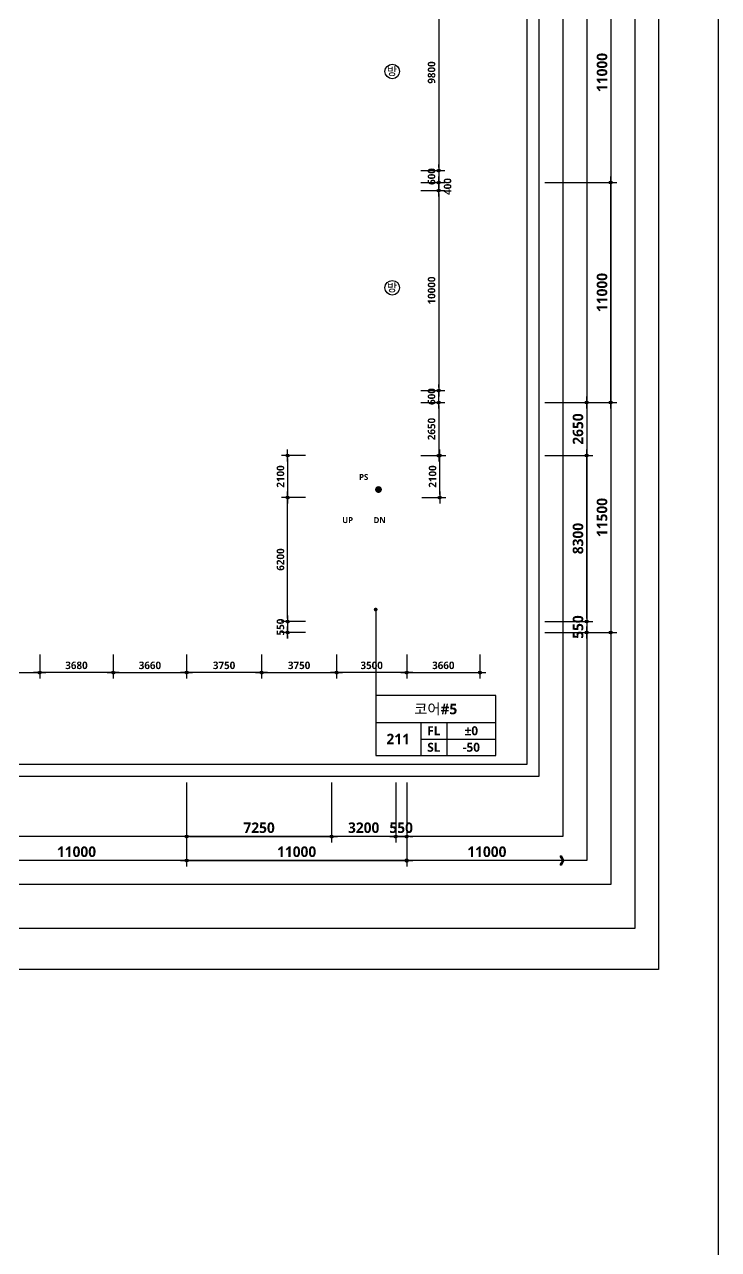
# Model space of a CAD drawing. Header units: millimetres. Extents: x -63924 to 190228206, y 0 to 456875599.
# Drawn here: x 54423 to 89100, y 380504 to 441750 of the extents above; entities that cross this region are included whole.
import ezdxf
from ezdxf.enums import TextEntityAlignment as Align

# ---------------------------------------------------------------- set-up
doc = ezdxf.new("R2010")
doc.units = ezdxf.units.MM
doc.header["$LTSCALE"] = 150
doc.header["$MEASUREMENT"] = 0
doc.header["$PDSIZE"] = -10
doc.layers.get('0').update_dxf_attribs({"linetype": 'CONTINUOUS'})
doc.layers.get('Defpoints').update_dxf_attribs({"color": 153, "linetype": 'CONTINUOUS'})
for name, color, linetype in [('A-ANNO-DIM', 4, 'CONTINUOUS'), ('A-ANNO-GRA1', 7, 'CONTINUOUS'), ('A-ANNO-SYMB', 7, 'CONTINUOUS'), ('A-ANNO-TEXT1', 7, 'CONTINUOUS'), ('A-ANNO-TEXT2', 3, 'CONTINUOUS'), ('A-ANNO-TITL', 7, 'CONTINUOUS'), ('A-FLOR-MARK-ARCH', 1, 'CONTINUOUS'), ('A-ST-AXIS-DIM', 7, 'CONTINUOUS')]:
    doc.layers.add(name, color=color, linetype=linetype)
for name, color, linetype, plot in [('Defpoint', 161, 'CONTINUOUS', False), ('G(그리드1)', 185, 'CONTINUOUS', False), ('G(그리드2)', 235, 'CONTINUOUS', False)]:
    doc.layers.add(name, color=color, linetype=linetype, plot=plot)
doc.styles.add('2020음성 1차', font='')
doc.styles.add('SH_나눔', font='')
doc.styles.add('SH_대대리576', font='')
doc.styles.add('SH_진천_나눔', font='')
doc.styles.get('2020음성 1차').set_extended_font_data('NanumGothic', bold=True)
doc.styles.get('SH_나눔').set_extended_font_data('NanumGothic', bold=True)
doc.styles.get('SH_대대리576').set_extended_font_data('NanumGothic', bold=True)
doc.styles.get('SH_진천_나눔').set_extended_font_data('NanumGothic', bold=True)
doc.dimstyles.new('SHP 300', dxfattribs={"dimscale": 150, "dimtxt": 3.5, "dimasz": 1, "dimexe": 2, "dimexo": 2, "dimgap": 1, "dimtad": 1, "dimdec": 0, "dimzin": 0, "dimdsep": 46, "dimtxsty": 'SH_대대리576', "dimblk": 'DIMDOT', "dimcen": 0.09, "dimclrt": 3, "dimadec": 0, "dimazin": 1, "dimtfac": 1, "dimtdec": 0, "dimtix": 1, "dimtmove": 2, "dimatfit": 0, "dimldrblk": 'DIMDOT', "dimfxl": 1, "dimtolj": 1, "dimtzin": 0, "dimarcsym": 0})
doc.dimstyles.new('SHP300내부', dxfattribs={"dimscale": 150, "dimtxt": 2.5, "dimasz": 1, "dimexe": 2, "dimexo": 2, "dimgap": 1, "dimtad": 1, "dimdec": 0, "dimzin": 0, "dimdsep": 46, "dimtxsty": 'SH_대대리576', "dimblk": 'DIMDOT', "dimcen": 0.09, "dimclrd": 256, "dimclre": 256, "dimclrt": 3, "dimadec": 0, "dimazin": 1, "dimtfac": 1, "dimtdec": 0, "dimtix": 1, "dimtmove": 2, "dimatfit": 0, "dimldrblk": 'DIMDOT', "dimfxl": 1, "dimtolj": 1, "dimtzin": 0, "dimlwd": -1, "dimlwe": -1, "dimarcsym": 0})

# ---------------------------------------------------------------- blocks, each defined once
blk = doc.blocks.new('DIMDOT')
at = {"color": 0}
blk.add_line((-2, 0), (2, 0), dxfattribs=at)
for radius in [0.5, 0.25]:
    blk.add_circle((0, 0), radius, dxfattribs=at)
blk = doc.blocks.new('*D1053')
at = {"layer": 'A-ANNO-DIM', "transparency": 16777216}
for p, q in [((51520, 410250), (51520, 409050)), ((55180, 410250), (55180, 409050)), ((51670, 409350), (55030, 409350))]:
    blk.add_line(p, q, dxfattribs=at)
at = {"layer": 'Defpoints', "color": 0, "transparency": 16777216}
for p in [(51520, 410550), (55180, 410550), (55180, 409350)]:
    blk.add_point(p, dxfattribs=at)
at = {"layer": 'A-ANNO-DIM', "linetype": 'ByBlock', "transparency": 16777216, "xscale": 150, "yscale": 150, "zscale": 150, "rotation": 180}
blk.add_blockref('DIMDOT', (51520, 409350), dxfattribs=at)
at = {"layer": 'A-ANNO-DIM', "linetype": 'ByBlock', "transparency": 16777216, "xscale": 150, "yscale": 150, "zscale": 150}
blk.add_blockref('DIMDOT', (55180, 409350), dxfattribs=at)
at = {"layer": 'A-ANNO-DIM', "color": 3, "transparency": 16777216, "insert": (53350, 409707), "char_height": 375, "attachment_point": 5, "style": 'SH_대대리576'}
blk.add_mtext('\\A1;3660', dxfattribs=at)
blk = doc.blocks.new('*D1054')
at = {"layer": 'A-ANNO-DIM', "transparency": 16777216}
for p, q in [((55180, 410250), (55180, 409050)), ((58860, 410250), (58860, 409050)), ((58710, 409350), (55330, 409350))]:
    blk.add_line(p, q, dxfattribs=at)
at = {"layer": 'Defpoints', "color": 0, "transparency": 16777216}
for p in [(55180, 410550), (58860, 410550), (55180, 409350)]:
    blk.add_point(p, dxfattribs=at)
at = {"layer": 'A-ANNO-DIM', "linetype": 'ByBlock', "transparency": 16777216, "xscale": 150, "yscale": 150, "zscale": 150, "rotation": 180}
blk.add_blockref('DIMDOT', (55180, 409350), dxfattribs=at)
at = {"layer": 'A-ANNO-DIM', "linetype": 'ByBlock', "transparency": 16777216, "xscale": 150, "yscale": 150, "zscale": 150}
blk.add_blockref('DIMDOT', (58860, 409350), dxfattribs=at)
at = {"layer": 'A-ANNO-DIM', "color": 3, "transparency": 16777216, "insert": (57020, 409707), "char_height": 375, "attachment_point": 5, "style": 'SH_대대리576'}
blk.add_mtext('\\A1;3680', dxfattribs=at)
blk = doc.blocks.new('*D1055')
at = {"layer": 'A-ANNO-DIM', "transparency": 16777216}
for p, q in [((58860, 410250), (58860, 409050)), ((62520, 410250), (62520, 409050)), ((59010, 409350), (62370, 409350))]:
    blk.add_line(p, q, dxfattribs=at)
at = {"layer": 'Defpoints', "color": 0, "transparency": 16777216}
for p in [(58860, 410550), (62520, 410550), (62520, 409350)]:
    blk.add_point(p, dxfattribs=at)
at = {"layer": 'A-ANNO-DIM', "linetype": 'ByBlock', "transparency": 16777216, "xscale": 150, "yscale": 150, "zscale": 150, "rotation": 180}
blk.add_blockref('DIMDOT', (58860, 409350), dxfattribs=at)
at = {"layer": 'A-ANNO-DIM', "linetype": 'ByBlock', "transparency": 16777216, "xscale": 150, "yscale": 150, "zscale": 150}
blk.add_blockref('DIMDOT', (62520, 409350), dxfattribs=at)
at = {"layer": 'A-ANNO-DIM', "color": 3, "transparency": 16777216, "insert": (60690, 409707), "char_height": 375, "attachment_point": 5, "style": 'SH_대대리576'}
blk.add_mtext('\\A1;3660', dxfattribs=at)
blk = doc.blocks.new('*D1056')
at = {"layer": 'A-ANNO-DIM', "transparency": 16777216}
for p, q in [((70020, 410250), (70020, 409050)), ((73520, 410250), (73520, 409050)), ((73370, 409350), (70170, 409350))]:
    blk.add_line(p, q, dxfattribs=at)
at = {"layer": 'Defpoints', "color": 0, "transparency": 16777216}
for p in [(70020, 410550), (73520, 410550), (70020, 409350)]:
    blk.add_point(p, dxfattribs=at)
at = {"layer": 'A-ANNO-DIM', "linetype": 'ByBlock', "transparency": 16777216, "xscale": 150, "yscale": 150, "zscale": 150, "rotation": 180}
blk.add_blockref('DIMDOT', (70020, 409350), dxfattribs=at)
at = {"layer": 'A-ANNO-DIM', "linetype": 'ByBlock', "transparency": 16777216, "xscale": 150, "yscale": 150, "zscale": 150}
blk.add_blockref('DIMDOT', (73520, 409350), dxfattribs=at)
at = {"layer": 'A-ANNO-DIM', "color": 3, "transparency": 16777216, "insert": (71770, 409707), "char_height": 375, "attachment_point": 5, "style": 'SH_대대리576'}
blk.add_mtext('\\A1;3500', dxfattribs=at)
blk = doc.blocks.new('*D1057')
at = {"layer": 'A-ANNO-DIM', "transparency": 16777216}
for p, q in [((66270, 410250), (66270, 409050)), ((70020, 410250), (70020, 409050)), ((66420, 409350), (69870, 409350))]:
    blk.add_line(p, q, dxfattribs=at)
at = {"layer": 'Defpoints', "color": 0, "transparency": 16777216}
for p in [(66270, 410550), (70020, 410550), (70020, 409350)]:
    blk.add_point(p, dxfattribs=at)
at = {"layer": 'A-ANNO-DIM', "linetype": 'ByBlock', "transparency": 16777216, "xscale": 150, "yscale": 150, "zscale": 150, "rotation": 180}
blk.add_blockref('DIMDOT', (66270, 409350), dxfattribs=at)
at = {"layer": 'A-ANNO-DIM', "linetype": 'ByBlock', "transparency": 16777216, "xscale": 150, "yscale": 150, "zscale": 150}
blk.add_blockref('DIMDOT', (70020, 409350), dxfattribs=at)
at = {"layer": 'A-ANNO-DIM', "color": 3, "transparency": 16777216, "insert": (68145, 409707), "char_height": 375, "attachment_point": 5, "style": 'SH_대대리576'}
blk.add_mtext('\\A1;3750', dxfattribs=at)
blk = doc.blocks.new('*D1058')
at = {"layer": 'A-ANNO-DIM', "transparency": 16777216}
for p, q in [((62520, 410250), (62520, 409050)), ((66270, 410250), (66270, 409050)), ((66120, 409350), (62670, 409350))]:
    blk.add_line(p, q, dxfattribs=at)
at = {"layer": 'Defpoints', "color": 0, "transparency": 16777216}
for p in [(62520, 410550), (66270, 410550), (62520, 409350)]:
    blk.add_point(p, dxfattribs=at)
at = {"layer": 'A-ANNO-DIM', "linetype": 'ByBlock', "transparency": 16777216, "xscale": 150, "yscale": 150, "zscale": 150, "rotation": 180}
blk.add_blockref('DIMDOT', (62520, 409350), dxfattribs=at)
at = {"layer": 'A-ANNO-DIM', "linetype": 'ByBlock', "transparency": 16777216, "xscale": 150, "yscale": 150, "zscale": 150}
blk.add_blockref('DIMDOT', (66270, 409350), dxfattribs=at)
at = {"layer": 'A-ANNO-DIM', "color": 3, "transparency": 16777216, "insert": (64395, 409707), "char_height": 375, "attachment_point": 5, "style": 'SH_대대리576'}
blk.add_mtext('\\A1;3750', dxfattribs=at)
blk = doc.blocks.new('*D1059')
at = {"layer": 'A-ANNO-DIM', "transparency": 16777216}
for p, q in [((73520, 410250), (73520, 409050)), ((77180, 410250), (77180, 409050)), ((73670, 409350), (77030, 409350))]:
    blk.add_line(p, q, dxfattribs=at)
at = {"layer": 'Defpoints', "color": 0, "transparency": 16777216}
for p in [(73520, 410550), (77180, 410550), (77180, 409350)]:
    blk.add_point(p, dxfattribs=at)
at = {"layer": 'A-ANNO-DIM', "linetype": 'ByBlock', "transparency": 16777216, "xscale": 150, "yscale": 150, "zscale": 150, "rotation": 180}
blk.add_blockref('DIMDOT', (73520, 409350), dxfattribs=at)
at = {"layer": 'A-ANNO-DIM', "linetype": 'ByBlock', "transparency": 16777216, "xscale": 150, "yscale": 150, "zscale": 150}
blk.add_blockref('DIMDOT', (77180, 409350), dxfattribs=at)
at = {"layer": 'A-ANNO-DIM', "color": 3, "transparency": 16777216, "insert": (75350, 409707), "char_height": 375, "attachment_point": 5, "style": 'SH_대대리576'}
blk.add_mtext('\\A1;3660', dxfattribs=at)
blk = doc.blocks.new('*D1060')
at = {"layer": 'A-ST-AXIS-DIM', "color": 0, "lineweight": -2, "transparency": 16777216}
for p, q in [((80420, 422850), (84020, 422850)), ((83720, 422700), (83720, 411500)), ((80420, 411350), (84020, 411350))]:
    blk.add_line(p, q, dxfattribs=at)
at = {"layer": 'Defpoints', "color": 0, "transparency": 16777216}
for p in [(80120, 422850), (80120, 411350), (83720, 411350)]:
    blk.add_point(p, dxfattribs=at)
at = {"layer": 'A-ST-AXIS-DIM', "color": 0, "linetype": 'ByBlock', "lineweight": -2, "transparency": 16777216, "xscale": 150, "yscale": 150, "zscale": 150}
for p, rotation in [((83720, 422850), 90), ((83720, 411350), 270)]:
    blk.add_blockref('DIMDOT', p, dxfattribs=dict(at, rotation=rotation))
at = {"layer": 'A-ST-AXIS-DIM', "color": 3, "transparency": 16777216, "insert": (83281, 417100), "char_height": 525, "attachment_point": 5, "rotation": 90, "style": 'SH_대대리576'}
blk.add_mtext('\\A1;11500', dxfattribs=at)
blk = doc.blocks.new('*D1061')
at = {"layer": 'A-ST-AXIS-DIM', "color": 0, "lineweight": -2, "transparency": 16777216}
for p, q in [((80420, 433850), (84020, 433850)), ((83720, 423000), (83720, 433700)), ((80420, 422850), (84020, 422850))]:
    blk.add_line(p, q, dxfattribs=at)
at = {"layer": 'Defpoints', "color": 0, "transparency": 16777216}
for p in [(80120, 433850), (83720, 433850), (80120, 422850)]:
    blk.add_point(p, dxfattribs=at)
at = {"layer": 'A-ST-AXIS-DIM', "color": 0, "linetype": 'ByBlock', "lineweight": -2, "transparency": 16777216, "xscale": 150, "yscale": 150, "zscale": 150}
for p, rotation in [((83720, 433850), 90), ((83720, 422850), 270)]:
    blk.add_blockref('DIMDOT', p, dxfattribs=dict(at, rotation=rotation))
at = {"layer": 'A-ST-AXIS-DIM', "color": 3, "transparency": 16777216, "insert": (83282, 428350), "char_height": 525, "attachment_point": 5, "rotation": 90, "style": 'SH_대대리576'}
blk.add_mtext('\\A1;11000', dxfattribs=at)
blk = doc.blocks.new('*D1062')
at = {"layer": 'A-ST-AXIS-DIM', "color": 0, "lineweight": -2, "transparency": 16777216}
for p, q in [((80420, 444850), (84020, 444850)), ((83720, 444700), (83720, 434000)), ((80420, 433850), (84020, 433850))]:
    blk.add_line(p, q, dxfattribs=at)
at = {"layer": 'Defpoints', "color": 0, "transparency": 16777216}
for p in [(80120, 444850), (80120, 433850), (83720, 433850)]:
    blk.add_point(p, dxfattribs=at)
at = {"layer": 'A-ST-AXIS-DIM', "color": 0, "linetype": 'ByBlock', "lineweight": -2, "transparency": 16777216, "xscale": 150, "yscale": 150, "zscale": 150}
for p, rotation in [((83720, 444850), 90), ((83720, 433850), 270)]:
    blk.add_blockref('DIMDOT', p, dxfattribs=dict(at, rotation=rotation))
at = {"layer": 'A-ST-AXIS-DIM', "color": 3, "transparency": 16777216, "insert": (83282, 439350), "char_height": 525, "attachment_point": 5, "rotation": 90, "style": 'SH_대대리576'}
blk.add_mtext('\\A1;11000', dxfattribs=at)
blk = doc.blocks.new('*D1065')
at = {"layer": 'A-ST-AXIS-DIM', "color": 0, "lineweight": -2, "transparency": 16777216}
for p, q in [((82520, 412050), (82520, 412200)), ((80420, 411900), (82820, 411900)), ((82520, 411900), (82520, 411350)), ((80420, 411350), (82820, 411350)), ((82520, 411200), (82520, 411050))]:
    blk.add_line(p, q, dxfattribs=at)
at = {"layer": 'Defpoints', "color": 0, "transparency": 16777216}
for p in [(80120, 411900), (80120, 411350), (82520, 411350)]:
    blk.add_point(p, dxfattribs=at)
at = {"layer": 'A-ST-AXIS-DIM', "color": 0, "linetype": 'ByBlock', "lineweight": -2, "transparency": 16777216, "xscale": 150, "yscale": 150, "zscale": 150}
for p, rotation in [((82520, 411900), 270), ((82520, 411350), 90)]:
    blk.add_blockref('DIMDOT', p, dxfattribs=dict(at, rotation=rotation))
at = {"layer": 'A-ST-AXIS-DIM', "color": 3, "transparency": 16777216, "insert": (82081, 411625), "char_height": 525, "attachment_point": 5, "rotation": 90, "style": 'SH_대대리576'}
blk.add_mtext('\\A1;550', dxfattribs=at)
blk = doc.blocks.new('*D1066')
at = {"layer": 'A-ST-AXIS-DIM', "color": 0, "lineweight": -2, "transparency": 16777216}
for p, q in [((80420, 420200), (82820, 420200)), ((82520, 412050), (82520, 420050)), ((80420, 411900), (82820, 411900))]:
    blk.add_line(p, q, dxfattribs=at)
at = {"layer": 'Defpoints', "color": 0, "transparency": 16777216}
for p in [(80120, 420200), (82520, 420200), (80120, 411900)]:
    blk.add_point(p, dxfattribs=at)
at = {"layer": 'A-ST-AXIS-DIM', "color": 0, "linetype": 'ByBlock', "lineweight": -2, "transparency": 16777216, "xscale": 150, "yscale": 150, "zscale": 150}
for p, rotation in [((82520, 420200), 90), ((82520, 411900), 270)]:
    blk.add_blockref('DIMDOT', p, dxfattribs=dict(at, rotation=rotation))
at = {"layer": 'A-ST-AXIS-DIM', "color": 3, "transparency": 16777216, "insert": (82080, 416050), "char_height": 525, "attachment_point": 5, "rotation": 90, "style": 'SH_대대리576'}
blk.add_mtext('\\A1;8300', dxfattribs=at)
blk = doc.blocks.new('*D1067')
at = {"layer": 'A-ST-AXIS-DIM', "color": 0, "lineweight": -2, "transparency": 16777216}
for p, q in [((80420, 422850), (82820, 422850)), ((82520, 422700), (82520, 420350)), ((80420, 420200), (82820, 420200))]:
    blk.add_line(p, q, dxfattribs=at)
at = {"layer": 'Defpoints', "color": 0, "transparency": 16777216}
for p in [(80120, 422850), (80120, 420200), (82520, 420200)]:
    blk.add_point(p, dxfattribs=at)
at = {"layer": 'A-ST-AXIS-DIM', "color": 0, "linetype": 'ByBlock', "lineweight": -2, "transparency": 16777216, "xscale": 150, "yscale": 150, "zscale": 150}
for p, rotation in [((82520, 422850), 90), ((82520, 420200), 270)]:
    blk.add_blockref('DIMDOT', p, dxfattribs=dict(at, rotation=rotation))
at = {"layer": 'A-ST-AXIS-DIM', "color": 3, "transparency": 16777216, "insert": (82080, 421525), "char_height": 525, "attachment_point": 5, "rotation": 90, "style": 'SH_대대리576'}
blk.add_mtext('\\A1;2650', dxfattribs=at)
blk = doc.blocks.new('*D1083')
at = {"layer": 'A-ST-AXIS-DIM', "color": 0, "lineweight": -2, "transparency": 16777216}
for p, q in [((51520, 403850), (51520, 399650)), ((62520, 403850), (62520, 399650)), ((62370, 399950), (51670, 399950))]:
    blk.add_line(p, q, dxfattribs=at)
at = {"layer": 'Defpoints', "color": 0, "transparency": 16777216}
for p in [(51520, 404150), (62520, 404150), (51520, 399950)]:
    blk.add_point(p, dxfattribs=at)
at = {"layer": 'A-ST-AXIS-DIM', "color": 0, "linetype": 'ByBlock', "lineweight": -2, "transparency": 16777216, "xscale": 150, "yscale": 150, "zscale": 150, "rotation": 180}
blk.add_blockref('DIMDOT', (51520, 399950), dxfattribs=at)
at = {"layer": 'A-ST-AXIS-DIM', "color": 0, "linetype": 'ByBlock', "lineweight": -2, "transparency": 16777216, "xscale": 150, "yscale": 150, "zscale": 150}
blk.add_blockref('DIMDOT', (62520, 399950), dxfattribs=at)
at = {"layer": 'A-ST-AXIS-DIM', "color": 3, "transparency": 16777216, "insert": (57020, 400388), "char_height": 525, "attachment_point": 5, "style": 'SH_대대리576'}
blk.add_mtext('\\A1;11000', dxfattribs=at)
blk = doc.blocks.new('*D1084')
at = {"layer": 'A-ST-AXIS-DIM', "color": 0, "lineweight": -2, "transparency": 16777216}
for p, q in [((62520, 403850), (62520, 399650)), ((73520, 403850), (73520, 399650)), ((62670, 399950), (73370, 399950))]:
    blk.add_line(p, q, dxfattribs=at)
at = {"layer": 'Defpoints', "color": 0, "transparency": 16777216}
for p in [(62520, 404150), (73520, 404150), (73520, 399950)]:
    blk.add_point(p, dxfattribs=at)
at = {"layer": 'A-ST-AXIS-DIM', "color": 0, "linetype": 'ByBlock', "lineweight": -2, "transparency": 16777216, "xscale": 150, "yscale": 150, "zscale": 150, "rotation": 180}
blk.add_blockref('DIMDOT', (62520, 399950), dxfattribs=at)
at = {"layer": 'A-ST-AXIS-DIM', "color": 0, "linetype": 'ByBlock', "lineweight": -2, "transparency": 16777216, "xscale": 150, "yscale": 150, "zscale": 150}
blk.add_blockref('DIMDOT', (73520, 399950), dxfattribs=at)
at = {"layer": 'A-ST-AXIS-DIM', "color": 3, "transparency": 16777216, "insert": (68020, 400388), "char_height": 525, "attachment_point": 5, "style": 'SH_대대리576'}
blk.add_mtext('\\A1;11000', dxfattribs=at)
blk = doc.blocks.new('*D1086')
at = {"layer": 'A-ST-AXIS-DIM', "color": 0, "lineweight": -2, "transparency": 16777216}
for p, q in [((72970, 403850), (72970, 400850)), ((73520, 403850), (73520, 400850)), ((72820, 401150), (72670, 401150)), ((72970, 401150), (73520, 401150)), ((73670, 401150), (73820, 401150))]:
    blk.add_line(p, q, dxfattribs=at)
at = {"layer": 'Defpoints', "color": 0, "transparency": 16777216}
for p in [(72970, 404150), (73520, 404150), (73520, 401150)]:
    blk.add_point(p, dxfattribs=at)
at = {"layer": 'A-ST-AXIS-DIM', "color": 0, "linetype": 'ByBlock', "lineweight": -2, "transparency": 16777216, "xscale": 150, "yscale": 150, "zscale": 150}
blk.add_blockref('DIMDOT', (72970, 401150), dxfattribs=at)
at = {"layer": 'A-ST-AXIS-DIM', "color": 0, "linetype": 'ByBlock', "lineweight": -2, "transparency": 16777216, "xscale": 150, "yscale": 150, "zscale": 150, "rotation": 180}
blk.add_blockref('DIMDOT', (73520, 401150), dxfattribs=at)
at = {"layer": 'A-ST-AXIS-DIM', "color": 3, "transparency": 16777216, "insert": (73245, 401589), "char_height": 525, "attachment_point": 5, "style": 'SH_대대리576'}
blk.add_mtext('\\A1;550', dxfattribs=at)
blk = doc.blocks.new('*D1087')
at = {"layer": 'A-ST-AXIS-DIM', "color": 0, "lineweight": -2, "transparency": 16777216}
for p, q in [((69770, 403850), (69770, 400850)), ((72970, 403850), (72970, 400850)), ((72820, 401150), (69920, 401150))]:
    blk.add_line(p, q, dxfattribs=at)
at = {"layer": 'Defpoints', "color": 0, "transparency": 16777216}
for p in [(69770, 404150), (72970, 404150), (69770, 401150)]:
    blk.add_point(p, dxfattribs=at)
at = {"layer": 'A-ST-AXIS-DIM', "color": 0, "linetype": 'ByBlock', "lineweight": -2, "transparency": 16777216, "xscale": 150, "yscale": 150, "zscale": 150, "rotation": 180}
blk.add_blockref('DIMDOT', (69770, 401150), dxfattribs=at)
at = {"layer": 'A-ST-AXIS-DIM', "color": 0, "linetype": 'ByBlock', "lineweight": -2, "transparency": 16777216, "xscale": 150, "yscale": 150, "zscale": 150}
blk.add_blockref('DIMDOT', (72970, 401150), dxfattribs=at)
at = {"layer": 'A-ST-AXIS-DIM', "color": 3, "transparency": 16777216, "insert": (71370, 401590), "char_height": 525, "attachment_point": 5, "style": 'SH_대대리576'}
blk.add_mtext('\\A1;3200', dxfattribs=at)
blk = doc.blocks.new('*D1088')
at = {"layer": 'A-ST-AXIS-DIM', "color": 0, "lineweight": -2, "transparency": 16777216}
for p, q in [((62520, 403850), (62520, 400850)), ((69770, 403850), (69770, 400850)), ((62670, 401150), (69620, 401150))]:
    blk.add_line(p, q, dxfattribs=at)
at = {"layer": 'Defpoints', "color": 0, "transparency": 16777216}
for p in [(62520, 404150), (69770, 404150), (69770, 401150)]:
    blk.add_point(p, dxfattribs=at)
at = {"layer": 'A-ST-AXIS-DIM', "color": 0, "linetype": 'ByBlock', "lineweight": -2, "transparency": 16777216, "xscale": 150, "yscale": 150, "zscale": 150, "rotation": 180}
blk.add_blockref('DIMDOT', (62520, 401150), dxfattribs=at)
at = {"layer": 'A-ST-AXIS-DIM', "color": 0, "linetype": 'ByBlock', "lineweight": -2, "transparency": 16777216, "xscale": 150, "yscale": 150, "zscale": 150}
blk.add_blockref('DIMDOT', (69770, 401150), dxfattribs=at)
at = {"layer": 'A-ST-AXIS-DIM', "color": 3, "transparency": 16777216, "insert": (66145, 401589), "char_height": 525, "attachment_point": 5, "style": 'SH_대대리576'}
blk.add_mtext('\\A1;7250', dxfattribs=at)
blk = doc.blocks.new('*D1144')
at = {"layer": 'A-ANNO-DIM', "transparency": 16777216}
for p, q in [((68470, 420200), (67270, 420200)), ((67570, 420050), (67570, 418250)), ((68470, 418100), (67270, 418100))]:
    blk.add_line(p, q, dxfattribs=at)
at = {"layer": 'Defpoints', "color": 0, "transparency": 16777216}
for p in [(68770, 420200), (67570, 418100), (68770, 418100)]:
    blk.add_point(p, dxfattribs=at)
at = {"layer": 'A-ANNO-DIM', "linetype": 'ByBlock', "transparency": 16777216, "xscale": 150, "yscale": 150, "zscale": 150}
for p, rotation in [((67570, 420200), 90), ((67570, 418100), 270)]:
    blk.add_blockref('DIMDOT', p, dxfattribs=dict(at, rotation=rotation))
at = {"layer": 'A-ANNO-DIM', "color": 3, "transparency": 16777216, "insert": (67214, 419150), "char_height": 375, "attachment_point": 5, "rotation": 90, "style": 'SH_대대리576'}
blk.add_mtext('\\A1;2100', dxfattribs=at)
blk = doc.blocks.new('*D1145')
at = {"layer": 'A-ANNO-DIM', "transparency": 16777216}
for p, q in [((68470, 418100), (67270, 418100)), ((67570, 412050), (67570, 417950)), ((68470, 411900), (67270, 411900))]:
    blk.add_line(p, q, dxfattribs=at)
at = {"layer": 'Defpoints', "color": 0, "transparency": 16777216}
for p in [(67570, 418100), (68770, 418100), (68770, 411900)]:
    blk.add_point(p, dxfattribs=at)
at = {"layer": 'A-ANNO-DIM', "linetype": 'ByBlock', "transparency": 16777216, "xscale": 150, "yscale": 150, "zscale": 150}
for p, rotation in [((67570, 418100), 90), ((67570, 411900), 270)]:
    blk.add_blockref('DIMDOT', p, dxfattribs=dict(at, rotation=rotation))
at = {"layer": 'A-ANNO-DIM', "color": 3, "transparency": 16777216, "insert": (67213, 415000), "char_height": 375, "attachment_point": 5, "rotation": 90, "style": 'SH_대대리576'}
blk.add_mtext('\\A1;6200', dxfattribs=at)
blk = doc.blocks.new('*D1146')
at = {"layer": 'A-ANNO-DIM', "transparency": 16777216}
for p, q in [((67570, 412050), (67570, 412200)), ((68470, 411900), (67270, 411900)), ((67570, 411900), (67570, 411350)), ((68470, 411350), (67270, 411350)), ((67570, 411200), (67570, 411050))]:
    blk.add_line(p, q, dxfattribs=at)
at = {"layer": 'Defpoints', "color": 0, "transparency": 16777216}
for p in [(68770, 411900), (67570, 411350), (68770, 411350)]:
    blk.add_point(p, dxfattribs=at)
at = {"layer": 'A-ANNO-DIM', "linetype": 'ByBlock', "transparency": 16777216, "xscale": 150, "yscale": 150, "zscale": 150}
for p, rotation in [((67570, 411900), 270), ((67570, 411350), 90)]:
    blk.add_blockref('DIMDOT', p, dxfattribs=dict(at, rotation=rotation))
at = {"layer": 'A-ANNO-DIM', "color": 3, "transparency": 16777216, "insert": (67214, 411625), "char_height": 375, "attachment_point": 5, "rotation": 90, "style": 'SH_대대리576'}
blk.add_mtext('\\A1;550', dxfattribs=at)
blk = doc.blocks.new('G$C9D92D8A7')
at = {"layer": 'A-ANNO-GRA1'}
for p, q in [((0, 11), (40, 11)), ((15, 11), (15, 0)), ((23.75, 11), (23.75, 0)), ((15, 5.5), (40, 5.5))]:
    blk.add_line(p, q, dxfattribs=at)
blk.add_lwpolyline([(0, 20), (0, 0), (40, 0), (40, 20)], close=True, dxfattribs=at)
at = {"style": '2020음성 1차'}
for tag, height, p in [('실명', 3.5, (20, 15.5)), ('마감레벨', 3, (31.875, 8.25)), ('실번호', 3.5, (7.5, 5.5)), ('구조레벨', 3, (31.875, 2.75))]:
    blk.add_attdef(tag, text='', height=height, dxfattribs=at).set_placement(p, align=Align.MIDDLE_CENTER)
at = {"layer": 'A-ANNO-TEXT1', "style": 'SH_나눔'}
for s, p in [('FL', (19.375, 8.25)), ('SL', (19.375, 2.75))]:
    blk.add_text(s, height=3, dxfattribs=at).set_placement(p, align=Align.MIDDLE)
blk = doc.blocks.new('*D1949')
at = {"layer": 'A-ANNO-DIM', "transparency": 16777216}
for p, q in [((74270, 420200), (75470, 420200)), ((75170, 418250), (75170, 420050)), ((74270, 418100), (75470, 418100))]:
    blk.add_line(p, q, dxfattribs=at)
at = {"layer": 'Defpoints', "color": 0, "transparency": 16777216}
for p in [(73970, 420200), (75170, 420200), (73970, 418100)]:
    blk.add_point(p, dxfattribs=at)
at = {"layer": 'A-ANNO-DIM', "linetype": 'ByBlock', "transparency": 16777216, "xscale": 150, "yscale": 150, "zscale": 150}
for p, rotation in [((75170, 420200), 90), ((75170, 418100), 270)]:
    blk.add_blockref('DIMDOT', p, dxfattribs=dict(at, rotation=rotation))
at = {"layer": 'A-ANNO-DIM', "color": 3, "transparency": 16777216, "insert": (74814, 419150), "char_height": 375, "attachment_point": 5, "rotation": 90, "style": 'SH_대대리576'}
blk.add_mtext('\\A1;2100', dxfattribs=at)
blk = doc.blocks.new('*D1950')
at = {"layer": 'A-ANNO-DIM', "transparency": 16777216}
for p, q in [((74220, 422850), (75420, 422850)), ((75120, 422700), (75120, 420350)), ((74220, 420200), (75420, 420200))]:
    blk.add_line(p, q, dxfattribs=at)
at = {"layer": 'Defpoints', "color": 0, "transparency": 16777216}
for p in [(73920, 422850), (73920, 420200), (75120, 420200)]:
    blk.add_point(p, dxfattribs=at)
at = {"layer": 'A-ANNO-DIM', "linetype": 'ByBlock', "transparency": 16777216, "xscale": 150, "yscale": 150, "zscale": 150}
for p, rotation in [((75120, 422850), 90), ((75120, 420200), 270)]:
    blk.add_blockref('DIMDOT', p, dxfattribs=dict(at, rotation=rotation))
at = {"layer": 'A-ANNO-DIM', "color": 3, "transparency": 16777216, "insert": (74763, 421525), "char_height": 375, "attachment_point": 5, "rotation": 90, "style": 'SH_대대리576'}
blk.add_mtext('\\A1;2650', dxfattribs=at)
blk = doc.blocks.new('*D1951')
at = {"layer": 'A-ANNO-DIM', "transparency": 16777216}
for p, q in [((74220, 423450), (75420, 423450)), ((75120, 423600), (75120, 423750)), ((75120, 422850), (75120, 423450)), ((74220, 422850), (75420, 422850)), ((75120, 422700), (75120, 422550))]:
    blk.add_line(p, q, dxfattribs=at)
at = {"layer": 'Defpoints', "color": 0, "transparency": 16777216}
for p in [(73920, 423450), (75120, 423450), (73920, 422850)]:
    blk.add_point(p, dxfattribs=at)
at = {"layer": 'A-ANNO-DIM', "linetype": 'ByBlock', "transparency": 16777216, "xscale": 150, "yscale": 150, "zscale": 150}
for p, rotation in [((75120, 423450), 270), ((75120, 422850), 90)]:
    blk.add_blockref('DIMDOT', p, dxfattribs=dict(at, rotation=rotation))
at = {"layer": 'A-ANNO-DIM', "color": 3, "transparency": 16777216, "insert": (74763, 423150), "char_height": 375, "attachment_point": 5, "rotation": 90, "style": 'SH_대대리576'}
blk.add_mtext('\\A1;600', dxfattribs=at)
blk = doc.blocks.new('*D1952')
at = {"layer": 'A-ANNO-DIM', "transparency": 16777216}
for p, q in [((74220, 433450), (75420, 433450)), ((75120, 433300), (75120, 423600)), ((74220, 423450), (75420, 423450))]:
    blk.add_line(p, q, dxfattribs=at)
at = {"layer": 'Defpoints', "color": 0, "transparency": 16777216}
for p in [(73920, 433450), (73920, 423450), (75120, 423450)]:
    blk.add_point(p, dxfattribs=at)
at = {"layer": 'A-ANNO-DIM', "linetype": 'ByBlock', "transparency": 16777216, "xscale": 150, "yscale": 150, "zscale": 150}
for p, rotation in [((75120, 433450), 90), ((75120, 423450), 270)]:
    blk.add_blockref('DIMDOT', p, dxfattribs=dict(at, rotation=rotation))
at = {"layer": 'A-ANNO-DIM', "color": 3, "transparency": 16777216, "insert": (74764, 428450), "char_height": 375, "attachment_point": 5, "rotation": 90, "style": 'SH_대대리576'}
blk.add_mtext('\\A1;10000', dxfattribs=at)
blk = doc.blocks.new('*D1953')
at = {"layer": 'A-ANNO-DIM', "transparency": 16777216}
for p, q in [((74220, 433850), (75420, 433850)), ((75120, 434000), (75120, 434150)), ((75120, 433450), (75120, 433850)), ((74220, 433450), (75420, 433450)), ((75120, 433300), (75120, 433150))]:
    blk.add_line(p, q, dxfattribs=at)
at = {"layer": 'Defpoints', "color": 0, "transparency": 16777216}
for p in [(73920, 433850), (75120, 433850), (73920, 433450)]:
    blk.add_point(p, dxfattribs=at)
at = {"layer": 'A-ANNO-DIM', "linetype": 'ByBlock', "transparency": 16777216, "xscale": 150, "yscale": 150, "zscale": 150}
for p, rotation in [((75120, 433850), 270), ((75120, 433450), 90)]:
    blk.add_blockref('DIMDOT', p, dxfattribs=dict(at, rotation=rotation))
at = {"layer": 'A-ANNO-DIM', "color": 3, "transparency": 16777216, "insert": (75564, 433650), "char_height": 375, "attachment_point": 5, "rotation": 90, "style": 'SH_대대리576'}
blk.add_mtext('\\A1;400', dxfattribs=at)
blk = doc.blocks.new('*D1954')
at = {"layer": 'A-ANNO-DIM', "transparency": 16777216}
for p, q in [((74220, 434450), (75420, 434450)), ((75120, 434600), (75120, 434750)), ((75120, 434450), (75120, 433850)), ((74220, 433850), (75420, 433850)), ((75120, 433700), (75120, 433550))]:
    blk.add_line(p, q, dxfattribs=at)
at = {"layer": 'Defpoints', "color": 0, "transparency": 16777216}
for p in [(73920, 434450), (73920, 433850), (75120, 433850)]:
    blk.add_point(p, dxfattribs=at)
at = {"layer": 'A-ANNO-DIM', "linetype": 'ByBlock', "transparency": 16777216, "xscale": 150, "yscale": 150, "zscale": 150}
for p, rotation in [((75120, 434450), 270), ((75120, 433850), 90)]:
    blk.add_blockref('DIMDOT', p, dxfattribs=dict(at, rotation=rotation))
at = {"layer": 'A-ANNO-DIM', "color": 3, "transparency": 16777216, "insert": (74763, 434150), "char_height": 375, "attachment_point": 5, "rotation": 90, "style": 'SH_대대리576'}
blk.add_mtext('\\A1;600', dxfattribs=at)
blk = doc.blocks.new('*D1955')
at = {"layer": 'A-ANNO-DIM', "transparency": 16777216}
for p, q in [((74220, 444250), (75420, 444250)), ((75120, 444100), (75120, 434600)), ((74220, 434450), (75420, 434450))]:
    blk.add_line(p, q, dxfattribs=at)
at = {"layer": 'Defpoints', "color": 0, "transparency": 16777216}
for p in [(73920, 444250), (73920, 434450), (75120, 434450)]:
    blk.add_point(p, dxfattribs=at)
at = {"layer": 'A-ANNO-DIM', "linetype": 'ByBlock', "transparency": 16777216, "xscale": 150, "yscale": 150, "zscale": 150}
for p, rotation in [((75120, 444250), 90), ((75120, 434450), 270)]:
    blk.add_blockref('DIMDOT', p, dxfattribs=dict(at, rotation=rotation))
at = {"layer": 'A-ANNO-DIM', "color": 3, "transparency": 16777216, "insert": (74763, 439350), "char_height": 375, "attachment_point": 5, "rotation": 90, "style": 'SH_대대리576'}
blk.add_mtext('\\A1;9800', dxfattribs=at)
blk = doc.blocks.new('방화스크린 TEXT100')
at = {"layer": 'A-ANNO-SYMB'}
blk.add_circle((0, 0), 243, dxfattribs=at)
at = {"layer": 'A-ANNO-TITL', "style": '2020음성 1차'}
blk.add_text('방', height=267, dxfattribs=at).set_placement((-7, 7), align=Align.MIDDLE_CENTER)

msp = doc.modelspace()

# ---------------------------------------------------------------- linework, layer by layer
at = {"const_width": 93.8}
msp.add_lwpolyline([(71970, 412546.9, -1), (71970, 412453.1, -1)], format="xyb", close=True, dxfattribs=at)
msp.add_lwpolyline([(71970, 412500), (71970, 408202.2)])
at = {"layer": 'A-FLOR-MARK-ARCH', "const_width": 168.8}
msp.add_lwpolyline([(72025.6, 418500, 1), (72194.4, 418500, 1)], format="xyb", close=True, dxfattribs=at)
at = {"layer": 'A-ST-AXIS-DIM'}
msp.add_line((81380, 399950), (73670, 399950), dxfattribs=at)
at = {"layer": 'A-ST-AXIS-DIM', "linetype": 'Continuous'}
msp.add_lwpolyline([(81236.6, 399705.4), (81187.7, 399734.1), (81314.3, 399950), (81187.6, 400166), (81236.6, 400194.6), (81380, 399950)], close=True, dxfattribs=at)
at = {"layer": 'Defpoint'}
for points in [[(0, 378000), (89100, 378000), (89100, 504000), (0, 504000)], [(3000, 501000), (86100, 501000), (86100, 394500), (3000, 394500)]]:
    msp.add_lwpolyline(points, close=True, dxfattribs=at)
at = {"layer": 'G(그리드1)'}
for points in [[(6120, 497950), (84920, 497950), (84920, 396550), (6120, 396550)], [(7320, 496750), (83720, 496750), (83720, 398750), (7320, 398750)], [(8520, 495550), (82520, 495550), (82520, 399950), (8520, 399950)], [(9720, 494350), (81320, 494350), (81320, 401150), (9720, 401150)], [(10920, 491350), (80120, 491350), (80120, 404150), (10920, 404150)]]:
    msp.add_lwpolyline(points, close=True, dxfattribs=at)
at = {"layer": 'G(그리드2)'}
msp.add_lwpolyline([(11520, 490750), (79520, 490750), (79520, 404750), (11520, 404750)], close=True, dxfattribs=at)

# ---------------------------------------------------------------- block references
at = {"xscale": 1.5, "yscale": 1.5, "zscale": 1.5}
for p in [(72796.7, 439400.7), (72796.7, 428589)]:
    msp.add_blockref('방화스크린 TEXT100', p, dxfattribs=at)
at = {"layer": 'A-ANNO-TEXT1'}
ref = msp.add_blockref('G$C9D92D8A7', (71970, 405202.2), dxfattribs=dict(at, xscale=150, yscale=150, zscale=150))
ref.add_attrib('실명', '코어#5', dxfattribs={"layer": 'A-ANNO-TEXT2', "height": 525, "style": '2020음성 1차'}).set_placement((74970, 407527.2, 206000), align=Align.MIDDLE_CENTER)
ref.add_attrib('실번호', '211', dxfattribs={"layer": 'A-ANNO-TEXT2', "height": 525, "style": '2020음성 1차'}).set_placement((73095, 406027.2, 206000), align=Align.MIDDLE_CENTER)
ref.add_attrib('마감레벨', '%%p0', dxfattribs={"height": 450, "style": '2020음성 1차'}).set_placement((76751.2, 406439.7, 206000), align=Align.MIDDLE_CENTER)
ref.add_attrib('구조레벨', '-50', dxfattribs={"height": 450, "style": '2020음성 1차'}).set_placement((76751.2, 405614.7, 206000), align=Align.MIDDLE_CENTER)
at = {"layer": 'A-ST-AXIS-DIM', "xscale": -150, "yscale": 150, "zscale": 150}
msp.add_blockref('DIMDOT', (73520, 399950), dxfattribs=at)

# ---------------------------------------------------------------- texts
at = {"layer": 'A-ANNO-TEXT1', "style": 'SH_진천_나눔'}
for s, p in [('PS', (71370, 419125)), ('UP', (70570, 416970)), ('DN', (72170, 416970))]:
    msp.add_text(s, height=300, dxfattribs=at).set_placement(p, align=Align.MIDDLE)
at = {"layer": 'A-ST-AXIS-DIM', "color": 3, "insert": (77525, 400387.9), "char_height": 525, "attachment_point": 5, "style": 'SH_대대리576'}
msp.add_mtext('\\A1;11000', dxfattribs=at)

# ---------------------------------------------------------------- dimensions: what is measured, and where the dimension line sits
at = {"layer": 'A-ANNO-DIM'}
for base, p1, p2, angle, picture, middle in [((75120, 434450), (73920, 444250), (73920, 434450), 90, '*D1955', (74763.1, 439350)), ((75120, 433850), (73920, 434450), (73920, 433850), 90, '*D1954', (74763.1, 434150)), ((75120, 423450), (73920, 433450), (73920, 423450), 90, '*D1952', (74764.4, 428450)), ((75120, 423450), (73920, 422850), (73920, 423450), 270, '*D1951', (74763.1, 423150)), ((75120, 420200), (73920, 422850), (73920, 420200), 90, '*D1950', (74763.1, 421525)), ((67570, 418100), (68770, 420200), (68770, 418100), 90, '*D1144', (67213.9, 419150)), ((75170, 420200), (73970, 418100), (73970, 420200), 270, '*D1949', (74813.9, 419150)), ((67570, 418100), (68770, 411900), (68770, 418100), 270, '*D1145', (67213.1, 415000)), ((67570, 411350), (68770, 411900), (68770, 411350), 90, '*D1146', (67213.9, 411625))]:
    dim = msp.add_linear_dim(base=base, p1=p1, p2=p2, angle=angle, dimstyle='SHP300내부', dxfattribs=at)
    dim.commit()
    dim.dimension.update_dxf_attribs({"geometry": picture, "text_midpoint": middle})
dim = msp.add_linear_dim(base=(75120, 433850), p1=(73920, 433450), p2=(73920, 433850), angle=270, dimstyle='SHP300내부', dxfattribs=at)
dim.commit()
dim.dimension.update_dxf_attribs({"geometry": '*D1953', "text_midpoint": (75564.4, 433650), "dimtype": 160})
for base, p1, p2, picture, middle in [((55180, 409350), (51520, 410550), (55180, 410550), '*D1053', (53350, 409706.9)), ((62520, 409350), (58860, 410550), (62520, 410550), '*D1055', (60690, 409706.9)), ((70020, 409350), (66270, 410550), (70020, 410550), '*D1057', (68145, 409706.9)), ((77180, 409350), (73520, 410550), (77180, 410550), '*D1059', (75350, 409706.9))]:
    dim = msp.add_linear_dim(base=base, p1=p1, p2=p2, dimstyle='SHP300내부', override={"dimtxsty": 'SH_대대리576', "dimldrblk": 'DIMDOT'}, dxfattribs=at)
    dim.commit()
    dim.dimension.update_dxf_attribs({"geometry": picture, "text_midpoint": middle})
for base, p1, p2, picture, middle in [((55180, 409350), (58860, 410550), (55180, 410550), '*D1054', (57020, 409706.9)), ((62520, 409350), (66270, 410550), (62520, 410550), '*D1058', (64395, 409706.9)), ((70020, 409350), (73520, 410550), (70020, 410550), '*D1056', (71770, 409706.9))]:
    dim = msp.add_linear_dim(base=base, p1=p1, p2=p2, angle=180, dimstyle='SHP300내부', override={"dimtxsty": 'SH_대대리576', "dimldrblk": 'DIMDOT'}, dxfattribs=at)
    dim.commit()
    dim.dimension.update_dxf_attribs({"geometry": picture, "text_midpoint": middle})
at = {"layer": 'A-ST-AXIS-DIM'}
for base, p1, p2, angle, picture, middle in [((83720, 433850), (80120, 444850), (80120, 433850), 90, '*D1062', (83282.1, 439350)), ((83720, 433850), (80120, 422850), (80120, 433850), 270, '*D1061', (83282.1, 428350)), ((83720, 411350), (80120, 422850), (80120, 411350), 90, '*D1060', (83281.4, 417100)), ((82520, 420200), (80120, 422850), (80120, 420200), 90, '*D1067', (82080.3, 421525)), ((82520, 420200), (80120, 411900), (80120, 420200), 270, '*D1066', (82080.3, 416050)), ((82520, 411350), (80120, 411900), (80120, 411350), 90, '*D1065', (82081.4, 411625)), ((73520, 399950), (62520, 404150), (73520, 404150), 180, '*D1084', (68020, 400387.9)), ((69770, 401150), (62520, 404150), (69770, 404150), 180, '*D1088', (66145, 401589.3)), ((73520, 401150), (72970, 404150), (73520, 404150), 180, '*D1086', (73245, 401588.6))]:
    dim = msp.add_linear_dim(base=base, p1=p1, p2=p2, angle=angle, dimstyle='SHP 300', override={"dimtxsty": 'SH_대대리576', "dimldrblk": 'DIMDOT'}, dxfattribs=at)
    dim.commit()
    dim.dimension.update_dxf_attribs({"geometry": picture, "text_midpoint": middle})
for base, p1, p2, picture, middle in [((51520, 399950), (62520, 404150), (51520, 404150), '*D1083', (57020, 400387.9)), ((69770, 401150), (72970, 404150), (69770, 404150), '*D1087', (71370, 401589.7))]:
    dim = msp.add_linear_dim(base=base, p1=p1, p2=p2, dimstyle='SHP 300', override={"dimtxsty": 'SH_대대리576', "dimldrblk": 'DIMDOT'}, dxfattribs=at)
    dim.commit()
    dim.dimension.update_dxf_attribs({"geometry": picture, "text_midpoint": middle})

doc.saveas('drawing.dxf')
